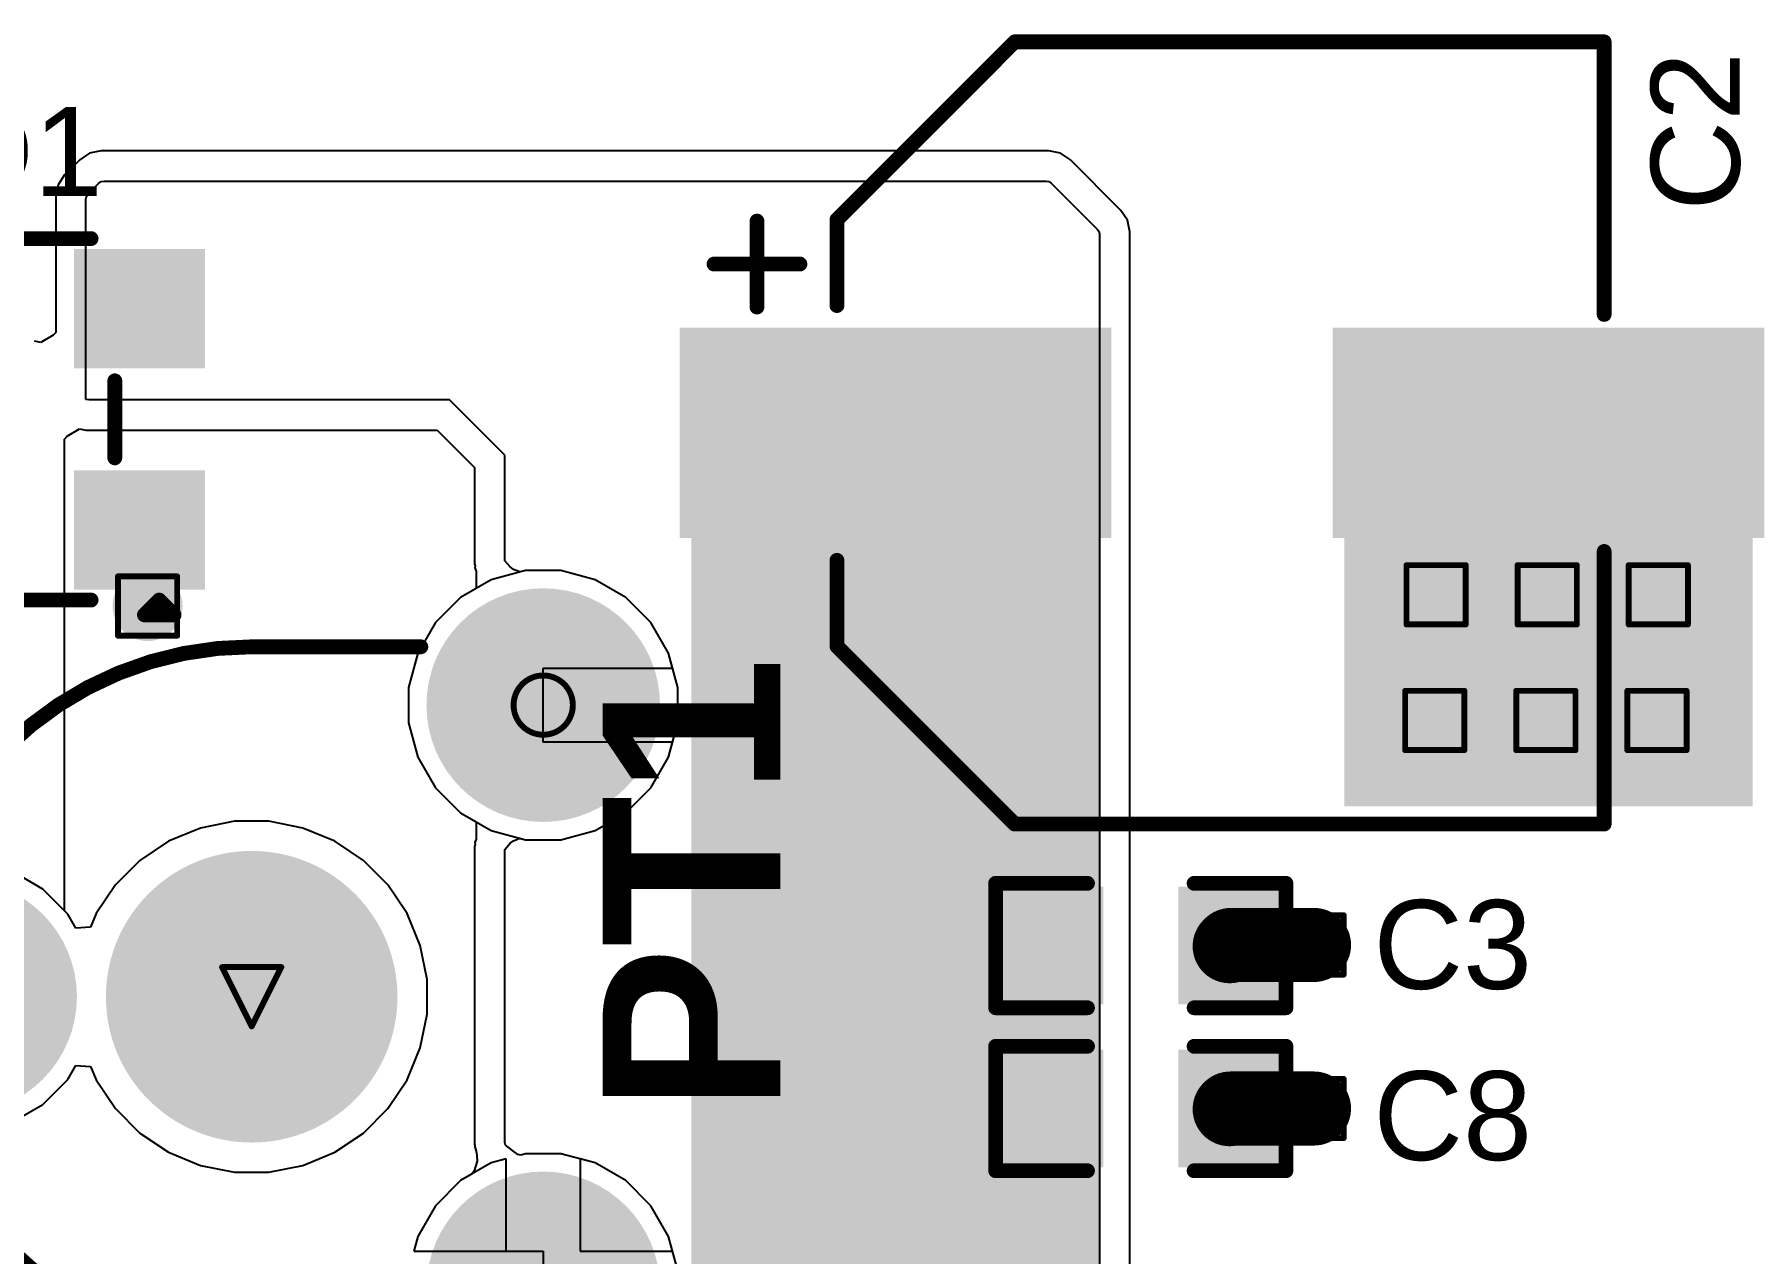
# Model space of a CAD drawing. Header units: inches. Extents: x -1 to 9.6, y 0 to 3.9.
# Drawn here: x 1.13 to 1.712, y 0.849 to 1.26 of the extents above; entities that cross this region are included whole.
import ezdxf

# ---------------------------------------------------------------- set-up
doc = ezdxf.new("R2010")
doc.units = ezdxf.units.IN
doc.header["$MEASUREMENT"] = 0
for name, color, linetype in [('Bottom Layer', 5, 'Continuous'), ('Bottom Solder', 6, 'Continuous'), ('Drill Drawing', 1, 'Continuous'), ('Multi-Layer', 9, 'Continuous'), ('Pad Holes', 156, 'Continuous'), ('Top Layer', 1, 'Continuous'), ('Top Overlay', 2, 'Continuous'), ('Top Paste', 8, 'Continuous'), ('Top Solder', 216, 'Continuous'), ('Via Holes', 16, 'Continuous')]:
    doc.layers.add(name, color=color, linetype=linetype)
doc.styles.add('Arial', font='', dxfattribs={"height": 0.2})
doc.styles.add('Arial_Bold', font='', dxfattribs={"height": 0.2})
doc.styles.get('Arial').set_extended_font_data('Arial')
doc.styles.get('Arial_Bold').set_extended_font_data('Arial', bold=True)

# ---------------------------------------------------------------- blocks, each defined once
blk = doc.blocks.new('SOT_23_2')
at = {"layer": 'Top Layer'}
for points in [[(-0.01614, 0.05748), (0.01614, 0.05748), (0.01614, 0.02126), (-0.01614, 0.02126)], [(-0.05354, -0.02126), (-0.02126, -0.02126), (-0.02126, -0.05748), (-0.05354, -0.05748)], [(0.02126, -0.02126), (0.05354, -0.02126), (0.05354, -0.05748), (0.02126, -0.05748)]]:
    blk.add_hatch(color=1, dxfattribs=at).paths.add_polyline_path(points)
at = {"layer": 'Top Paste'}
for points in [[(-0.01614, 0.05748), (0.01614, 0.05748), (0.01614, 0.02126), (-0.01614, 0.02126)], [(-0.05354, -0.02126), (-0.02126, -0.02126), (-0.02126, -0.05748), (-0.05354, -0.05748)], [(0.02126, -0.02126), (0.05354, -0.02126), (0.05354, -0.05748), (0.02126, -0.05748)]]:
    blk.add_hatch(color=8, dxfattribs=at).paths.add_polyline_path(points)
at = {"layer": 'Top Solder'}
for points in [[(-0.02014, 0.06148), (0.02014, 0.06148), (0.02014, 0.01726), (-0.02014, 0.01726)], [(-0.05754, -0.01726), (-0.01726, -0.01726), (-0.01726, -0.06148), (-0.05754, -0.06148)], [(0.01726, -0.01726), (0.05754, -0.01726), (0.05754, -0.06148), (0.01726, -0.06148)]]:
    blk.add_hatch(color=216, dxfattribs=at).paths.add_polyline_path(points)
at = {"layer": 'Top Overlay'}
for points in [[(-0.061, 0.032, 0.005, 0.005, 0), (-0.061, -0.023, 0.005, 0.005, 0)], [(-0.061, 0.032, 0.005, 0.005, 0), (-0.022, 0.032, 0.005, 0.005, 0)], [(0.022, 0.032, 0.005, 0.005, 0), (0.061, 0.032, 0.005, 0.005, 0)], [(0.061, 0.032, 0.005, 0.005, 0), (0.061, -0.023, 0.005, 0.005, 0)], [(-0.013, -0.031, 0.005, 0.005, 0), (0.013, -0.031, 0.005, 0.005, 0)], [(-0.066, -0.041, 0.005, 0.005, 0), (-0.061, -0.046, 0.005, 0.005, 0)], [(-0.066, -0.041, 0.005, 0.005, 0), (-0.066, -0.051, 0.005, 0.005, 0)], [(-0.061, -0.046, 0.005, 0.005, 0), (-0.066, -0.051, 0.005, 0.005, 0)]]:
    blk.add_lwpolyline(points, format="xyseb", dxfattribs=at)
for points in [[(-0.06225, 0.032, 0.0025, 0.0025, 1), (-0.05975, 0.032, 0.0025, 0.0025, 1)], [(-0.06225, 0.032, 0.0025, 0.0025, 1), (-0.05975, 0.032, 0.0025, 0.0025, 1)], [(-0.02325, 0.032, 0.0025, 0.0025, 1), (-0.02075, 0.032, 0.0025, 0.0025, 1)], [(0.02075, 0.032, 0.0025, 0.0025, 1), (0.02325, 0.032, 0.0025, 0.0025, 1)], [(0.05975, 0.032, 0.0025, 0.0025, 1), (0.06225, 0.032, 0.0025, 0.0025, 1)], [(0.05975, 0.032, 0.0025, 0.0025, 1), (0.06225, 0.032, 0.0025, 0.0025, 1)], [(-0.06225, -0.023, 0.0025, 0.0025, 1), (-0.05975, -0.023, 0.0025, 0.0025, 1)], [(0.05975, -0.023, 0.0025, 0.0025, 1), (0.06225, -0.023, 0.0025, 0.0025, 1)], [(-0.01425, -0.031, 0.0025, 0.0025, 1), (-0.01175, -0.031, 0.0025, 0.0025, 1)], [(0.01175, -0.031, 0.0025, 0.0025, 1), (0.01425, -0.031, 0.0025, 0.0025, 1)], [(-0.06725, -0.041, 0.0025, 0.0025, 1), (-0.06475, -0.041, 0.0025, 0.0025, 1)], [(-0.06725, -0.041, 0.0025, 0.0025, 1), (-0.06475, -0.041, 0.0025, 0.0025, 1)], [(-0.06225, -0.046, 0.0025, 0.0025, 1), (-0.05975, -0.046, 0.0025, 0.0025, 1)], [(-0.06225, -0.046, 0.0025, 0.0025, 1), (-0.05975, -0.046, 0.0025, 0.0025, 1)], [(-0.06725, -0.051, 0.0025, 0.0025, 1), (-0.06475, -0.051, 0.0025, 0.0025, 1)], [(-0.06725, -0.051, 0.0025, 0.0025, 1), (-0.06475, -0.051, 0.0025, 0.0025, 1)]]:
    blk.add_lwpolyline(points, format="xyseb", close=True, dxfattribs=at)
blk = doc.blocks.new('PT06_M_V_503_50K__37')
at = {"layer": 'Bottom Layer'}
h = blk.add_hatch(color=5, dxfattribs=at)
edge = h.paths.add_edge_path()
edge.add_arc((0, 0.09843), 0.03543, 0, 360)
h = blk.add_hatch(color=5, dxfattribs=at)
edge = h.paths.add_edge_path()
edge.add_arc((-0.09843, -0.09843), 0.03543, 0, 360)
h = blk.add_hatch(color=5, dxfattribs=at)
edge = h.paths.add_edge_path()
edge.add_arc((0.09843, -0.09843), 0.03543, 0, 360)
at = {"layer": 'Bottom Solder'}
h = blk.add_hatch(color=6, dxfattribs=at)
edge = h.paths.add_edge_path()
edge.add_arc((0, 0.09843), 0.03943, 0, 360)
h = blk.add_hatch(color=6, dxfattribs=at)
edge = h.paths.add_edge_path()
edge.add_arc((0, 0), 0.004, 0, 360)
h = blk.add_hatch(color=6, dxfattribs=at)
edge = h.paths.add_edge_path()
edge.add_arc((-0.09843, -0.09843), 0.03943, 0, 360)
h = blk.add_hatch(color=6, dxfattribs=at)
edge = h.paths.add_edge_path()
edge.add_arc((0.09843, -0.09843), 0.03943, 0, 360)
at = {"layer": 'Multi-Layer'}
h = blk.add_hatch(color=9, dxfattribs=at)
edge = h.paths.add_edge_path()
edge.add_arc((0, 0.09843), 0.03543, 0, 360)
h = blk.add_hatch(color=9, dxfattribs=at)
edge = h.paths.add_edge_path()
edge.add_arc((-0.09843, -0.09843), 0.03543, 0, 360)
h = blk.add_hatch(color=9, dxfattribs=at)
edge = h.paths.add_edge_path()
edge.add_arc((0.09843, -0.09843), 0.03543, 0, 360)
at = {"layer": 'Pad Holes'}
h = blk.add_hatch(color=7, dxfattribs=at)
edge = h.paths.add_edge_path()
edge.add_arc((0, 0.09843), 0.01969, 0, 360)
h = blk.add_hatch(color=7, dxfattribs=at)
edge = h.paths.add_edge_path()
edge.add_arc((0, 0), 0.04921, 0, 360)
h = blk.add_hatch(color=7, dxfattribs=at)
edge = h.paths.add_edge_path()
edge.add_arc((-0.09843, -0.09843), 0.01969, 0, 360)
h = blk.add_hatch(color=7, dxfattribs=at)
edge = h.paths.add_edge_path()
edge.add_arc((0.09843, -0.09843), 0.01969, 0, 360)
at = {"layer": 'Top Layer'}
h = blk.add_hatch(color=1, dxfattribs=at)
edge = h.paths.add_edge_path()
edge.add_arc((0, 0.09843), 0.03543, 0, 360)
h = blk.add_hatch(color=1, dxfattribs=at)
edge = h.paths.add_edge_path()
edge.add_arc((-0.09843, -0.09843), 0.03543, 0, 360)
h = blk.add_hatch(color=1, dxfattribs=at)
edge = h.paths.add_edge_path()
edge.add_arc((0.09843, -0.09843), 0.03543, 0, 360)
at = {"layer": 'Top Solder'}
h = blk.add_hatch(color=216, dxfattribs=at)
edge = h.paths.add_edge_path()
edge.add_arc((0, 0.09843), 0.03943, 0, 360)
h = blk.add_hatch(color=216, dxfattribs=at)
edge = h.paths.add_edge_path()
edge.add_arc((0, 0), 0.004, 0, 360)
h = blk.add_hatch(color=216, dxfattribs=at)
edge = h.paths.add_edge_path()
edge.add_arc((-0.09843, -0.09843), 0.03943, 0, 360)
h = blk.add_hatch(color=216, dxfattribs=at)
edge = h.paths.add_edge_path()
edge.add_arc((0.09843, -0.09843), 0.03943, 0, 360)
at = {"layer": 'Top Overlay'}
for points in [[(-0.11811, 0, 0.005, 0.005, -0.301076), (-0.04611, 0.10874, 0.005, 0.005, 0)], [(0.04611, 0.10874, 0.005, 0.005, -0.301076), (0.11811, 0, 0.005, 0.005, 0)], [(-0.11811, 0, 0.005, 0.005, 0), (-0.11811, -0.05711, 0.005, 0.005, 0)], [(0.11811, 0, 0.005, 0.005, 0), (0.11811, -0.05711, 0.005, 0.005, 0)]]:
    blk.add_lwpolyline(points, format="xyseb", dxfattribs=at)
for points in [[(-0.04736, 0.10874, 0.0025, 0.0025, 1), (-0.04486, 0.10874, 0.0025, 0.0025, 1)], [(0.04486, 0.10874, 0.0025, 0.0025, 1), (0.04736, 0.10874, 0.0025, 0.0025, 1)], [(-0.11936, 0, 0.0025, 0.0025, 1), (-0.11686, 0, 0.0025, 0.0025, 1)], [(-0.11936, 0, 0.0025, 0.0025, 1), (-0.11686, 0, 0.0025, 0.0025, 1)], [(0.11686, 0, 0.0025, 0.0025, 1), (0.11936, 0, 0.0025, 0.0025, 1)], [(0.11686, 0, 0.0025, 0.0025, 1), (0.11936, 0, 0.0025, 0.0025, 1)], [(-0.11936, -0.05711, 0.0025, 0.0025, 1), (-0.11686, -0.05711, 0.0025, 0.0025, 1)], [(0.11686, -0.05711, 0.0025, 0.0025, 1), (0.11936, -0.05711, 0.0025, 0.0025, 1)]]:
    blk.add_lwpolyline(points, format="xyseb", close=True, dxfattribs=at)
blk = doc.blocks.new('C___0603_44')
at = {"layer": 'Top Layer'}
for points in [[(-0.015, 0.0175), (-0.015, -0.0175), (-0.045, -0.0175), (-0.045, 0.0175)], [(0.045, 0.0175), (0.045, -0.0175), (0.015, -0.0175), (0.015, 0.0175)]]:
    blk.add_hatch(color=1, dxfattribs=at).paths.add_polyline_path(points)
at = {"layer": 'Top Paste'}
for points in [[(-0.015, 0.0175), (-0.015, -0.0175), (-0.045, -0.0175), (-0.045, 0.0175)], [(0.045, 0.0175), (0.045, -0.0175), (0.015, -0.0175), (0.015, 0.0175)]]:
    blk.add_hatch(color=8, dxfattribs=at).paths.add_polyline_path(points)
at = {"layer": 'Top Solder'}
for points in [[(-0.01264, 0.01986), (-0.01264, -0.01986), (-0.04736, -0.01986), (-0.04736, 0.01986)], [(0.04736, 0.01986), (0.04736, -0.01986), (0.01264, -0.01986), (0.01264, 0.01986)]]:
    blk.add_hatch(color=216, dxfattribs=at).paths.add_polyline_path(points)
at = {"layer": 'Top Overlay'}
for points in [[(-0.049, 0.021, 0.005, 0.005, 0), (-0.049, -0.021, 0.005, 0.005, 0)], [(-0.018, 0.021, 0.005, 0.005, 0), (-0.049, 0.021, 0.005, 0.005, 0)], [(0.049, 0.021, 0.005, 0.005, 0), (0.018, 0.021, 0.005, 0.005, 0)], [(0.049, 0.021, 0.005, 0.005, 0), (0.049, -0.021, 0.005, 0.005, 0)], [(-0.018, -0.021, 0.005, 0.005, 0), (-0.049, -0.021, 0.005, 0.005, 0)], [(0.049, -0.021, 0.005, 0.005, 0), (0.018, -0.021, 0.005, 0.005, 0)]]:
    blk.add_lwpolyline(points, format="xyseb", dxfattribs=at)
for points in [[(-0.05025, 0.021, 0.0025, 0.0025, 1), (-0.04775, 0.021, 0.0025, 0.0025, 1)], [(-0.05025, 0.021, 0.0025, 0.0025, 1), (-0.04775, 0.021, 0.0025, 0.0025, 1)], [(-0.01925, 0.021, 0.0025, 0.0025, 1), (-0.01675, 0.021, 0.0025, 0.0025, 1)], [(0.01675, 0.021, 0.0025, 0.0025, 1), (0.01925, 0.021, 0.0025, 0.0025, 1)], [(0.04775, 0.021, 0.0025, 0.0025, 1), (0.05025, 0.021, 0.0025, 0.0025, 1)], [(0.04775, 0.021, 0.0025, 0.0025, 1), (0.05025, 0.021, 0.0025, 0.0025, 1)], [(-0.05025, -0.021, 0.0025, 0.0025, 1), (-0.04775, -0.021, 0.0025, 0.0025, 1)], [(-0.05025, -0.021, 0.0025, 0.0025, 1), (-0.04775, -0.021, 0.0025, 0.0025, 1)], [(-0.01925, -0.021, 0.0025, 0.0025, 1), (-0.01675, -0.021, 0.0025, 0.0025, 1)], [(0.01675, -0.021, 0.0025, 0.0025, 1), (0.01925, -0.021, 0.0025, 0.0025, 1)], [(0.04775, -0.021, 0.0025, 0.0025, 1), (0.05025, -0.021, 0.0025, 0.0025, 1)], [(0.04775, -0.021, 0.0025, 0.0025, 1), (0.05025, -0.021, 0.0025, 0.0025, 1)]]:
    blk.add_lwpolyline(points, format="xyseb", close=True, dxfattribs=at)
blk = doc.blocks.new('C___0603_47')
at = {"layer": 'Top Layer'}
for points in [[(-0.015, 0.0175), (-0.015, -0.0175), (-0.045, -0.0175), (-0.045, 0.0175)], [(0.045, 0.0175), (0.045, -0.0175), (0.015, -0.0175), (0.015, 0.0175)]]:
    blk.add_hatch(color=1, dxfattribs=at).paths.add_polyline_path(points)
at = {"layer": 'Top Paste'}
for points in [[(-0.015, 0.0175), (-0.015, -0.0175), (-0.045, -0.0175), (-0.045, 0.0175)], [(0.045, 0.0175), (0.045, -0.0175), (0.015, -0.0175), (0.015, 0.0175)]]:
    blk.add_hatch(color=8, dxfattribs=at).paths.add_polyline_path(points)
at = {"layer": 'Top Solder'}
for points in [[(-0.01264, 0.01986), (-0.01264, -0.01986), (-0.04736, -0.01986), (-0.04736, 0.01986)], [(0.04736, 0.01986), (0.04736, -0.01986), (0.01264, -0.01986), (0.01264, 0.01986)]]:
    blk.add_hatch(color=216, dxfattribs=at).paths.add_polyline_path(points)
at = {"layer": 'Top Overlay'}
for points in [[(-0.049, 0.021, 0.005, 0.005, 0), (-0.049, -0.021, 0.005, 0.005, 0)], [(-0.018, 0.021, 0.005, 0.005, 0), (-0.049, 0.021, 0.005, 0.005, 0)], [(0.049, 0.021, 0.005, 0.005, 0), (0.018, 0.021, 0.005, 0.005, 0)], [(0.049, 0.021, 0.005, 0.005, 0), (0.049, -0.021, 0.005, 0.005, 0)], [(-0.018, -0.021, 0.005, 0.005, 0), (-0.049, -0.021, 0.005, 0.005, 0)], [(0.049, -0.021, 0.005, 0.005, 0), (0.018, -0.021, 0.005, 0.005, 0)]]:
    blk.add_lwpolyline(points, format="xyseb", dxfattribs=at)
for points in [[(-0.05025, 0.021, 0.0025, 0.0025, 1), (-0.04775, 0.021, 0.0025, 0.0025, 1)], [(-0.05025, 0.021, 0.0025, 0.0025, 1), (-0.04775, 0.021, 0.0025, 0.0025, 1)], [(-0.01925, 0.021, 0.0025, 0.0025, 1), (-0.01675, 0.021, 0.0025, 0.0025, 1)], [(0.01675, 0.021, 0.0025, 0.0025, 1), (0.01925, 0.021, 0.0025, 0.0025, 1)], [(0.04775, 0.021, 0.0025, 0.0025, 1), (0.05025, 0.021, 0.0025, 0.0025, 1)], [(0.04775, 0.021, 0.0025, 0.0025, 1), (0.05025, 0.021, 0.0025, 0.0025, 1)], [(-0.05025, -0.021, 0.0025, 0.0025, 1), (-0.04775, -0.021, 0.0025, 0.0025, 1)], [(-0.05025, -0.021, 0.0025, 0.0025, 1), (-0.04775, -0.021, 0.0025, 0.0025, 1)], [(-0.01925, -0.021, 0.0025, 0.0025, 1), (-0.01675, -0.021, 0.0025, 0.0025, 1)], [(0.01675, -0.021, 0.0025, 0.0025, 1), (0.01925, -0.021, 0.0025, 0.0025, 1)], [(0.04775, -0.021, 0.0025, 0.0025, 1), (0.05025, -0.021, 0.0025, 0.0025, 1)], [(0.04775, -0.021, 0.0025, 0.0025, 1), (0.05025, -0.021, 0.0025, 0.0025, 1)]]:
    blk.add_lwpolyline(points, format="xyseb", close=True, dxfattribs=at)
blk = doc.blocks.new('RVT1A101M0605_48')
at = {"layer": 'Top Layer'}
for points in [[(-0.17913, 0.0315), (-0.04134, 0.0315), (-0.04134, -0.0315), (-0.17913, -0.0315)], [(0.04134, 0.0315), (0.17913, 0.0315), (0.17913, -0.0315), (0.04134, -0.0315)]]:
    blk.add_hatch(color=1, dxfattribs=at).paths.add_polyline_path(points)
at = {"layer": 'Top Paste'}
for points in [[(-0.17913, 0.0315), (-0.04134, 0.0315), (-0.04134, -0.0315), (-0.17913, -0.0315)], [(0.04134, 0.0315), (0.17913, 0.0315), (0.17913, -0.0315), (0.04134, -0.0315)]]:
    blk.add_hatch(color=8, dxfattribs=at).paths.add_polyline_path(points)
at = {"layer": 'Top Solder'}
for points in [[(-0.18313, 0.0355), (-0.03734, 0.0355), (-0.03734, -0.0355), (-0.18313, -0.0355)], [(0.03734, 0.0355), (0.18313, 0.0355), (0.18313, -0.0355), (0.03734, -0.0355)]]:
    blk.add_hatch(color=216, dxfattribs=at).paths.add_polyline_path(points)
at = {"layer": 'Top Overlay'}
for points in [[(-0.13, 0.072, 0.005, 0.005, 0), (-0.07, 0.132, 0.005, 0.005, 0)], [(-0.07, 0.132, 0.005, 0.005, 0), (0.129, 0.132, 0.005, 0.005, 0)], [(0.129, 0.04, 0.005, 0.005, 0), (0.129, 0.132, 0.005, 0.005, 0)], [(-0.157, 0.0425, 0.005, 0.005, 0), (-0.157, 0.0715, 0.005, 0.005, 0)], [(-0.13, 0.043, 0.005, 0.005, 0), (-0.13, 0.072, 0.005, 0.005, 0)], [(-0.1715, 0.057, 0.005, 0.005, 0), (-0.1425, 0.057, 0.005, 0.005, 0)], [(-0.13, -0.072, 0.005, 0.005, 0), (-0.13, -0.043, 0.005, 0.005, 0)], [(0.129, -0.132, 0.005, 0.005, 0), (0.129, -0.04, 0.005, 0.005, 0)], [(-0.13, -0.072, 0.005, 0.005, 0), (-0.07, -0.132, 0.005, 0.005, 0)], [(-0.07, -0.132, 0.005, 0.005, 0), (0.129, -0.132, 0.005, 0.005, 0)]]:
    blk.add_lwpolyline(points, format="xyseb", dxfattribs=at)
for points in [[(-0.07125, 0.132, 0.0025, 0.0025, 1), (-0.06875, 0.132, 0.0025, 0.0025, 1)], [(-0.07125, 0.132, 0.0025, 0.0025, 1), (-0.06875, 0.132, 0.0025, 0.0025, 1)], [(0.12775, 0.132, 0.0025, 0.0025, 1), (0.13025, 0.132, 0.0025, 0.0025, 1)], [(0.12775, 0.132, 0.0025, 0.0025, 1), (0.13025, 0.132, 0.0025, 0.0025, 1)], [(-0.15825, 0.0715, 0.0025, 0.0025, 1), (-0.15575, 0.0715, 0.0025, 0.0025, 1)], [(-0.13125, 0.072, 0.0025, 0.0025, 1), (-0.12875, 0.072, 0.0025, 0.0025, 1)], [(-0.13125, 0.072, 0.0025, 0.0025, 1), (-0.12875, 0.072, 0.0025, 0.0025, 1)], [(-0.17275, 0.057, 0.0025, 0.0025, 1), (-0.17025, 0.057, 0.0025, 0.0025, 1)], [(-0.14375, 0.057, 0.0025, 0.0025, 1), (-0.14125, 0.057, 0.0025, 0.0025, 1)], [(-0.15825, 0.0425, 0.0025, 0.0025, 1), (-0.15575, 0.0425, 0.0025, 0.0025, 1)], [(-0.13125, 0.043, 0.0025, 0.0025, 1), (-0.12875, 0.043, 0.0025, 0.0025, 1)], [(0.12775, 0.04, 0.0025, 0.0025, 1), (0.13025, 0.04, 0.0025, 0.0025, 1)], [(-0.13125, -0.043, 0.0025, 0.0025, 1), (-0.12875, -0.043, 0.0025, 0.0025, 1)], [(0.12775, -0.04, 0.0025, 0.0025, 1), (0.13025, -0.04, 0.0025, 0.0025, 1)], [(-0.13125, -0.072, 0.0025, 0.0025, 1), (-0.12875, -0.072, 0.0025, 0.0025, 1)], [(-0.13125, -0.072, 0.0025, 0.0025, 1), (-0.12875, -0.072, 0.0025, 0.0025, 1)], [(-0.07125, -0.132, 0.0025, 0.0025, 1), (-0.06875, -0.132, 0.0025, 0.0025, 1)], [(-0.07125, -0.132, 0.0025, 0.0025, 1), (-0.06875, -0.132, 0.0025, 0.0025, 1)], [(0.12775, -0.132, 0.0025, 0.0025, 1), (0.13025, -0.132, 0.0025, 0.0025, 1)], [(0.12775, -0.132, 0.0025, 0.0025, 1), (0.13025, -0.132, 0.0025, 0.0025, 1)]]:
    blk.add_lwpolyline(points, format="xyseb", close=True, dxfattribs=at)

msp = doc.modelspace()

# ---------------------------------------------------------------- hatches: boundary and pattern name
at = {"layer": 'Bottom Layer'}
h = msp.add_hatch(color=5, dxfattribs=at)
edge = h.paths.add_edge_path()
edge.add_arc((1.60369, 1.07137), 0.01181, 0, 360)
h = msp.add_hatch(color=5, dxfattribs=at)
edge = h.paths.add_edge_path()
edge.add_arc((1.64119, 1.07137), 0.01181, 0, 360)
h = msp.add_hatch(color=5, dxfattribs=at)
edge = h.paths.add_edge_path()
edge.add_arc((1.67869, 1.07137), 0.01181, 0, 360)
h = msp.add_hatch(color=5, dxfattribs=at)
edge = h.paths.add_edge_path()
edge.add_arc((1.16869, 1.06758), 0.01181, 0, 360)
h = msp.add_hatch(color=5, dxfattribs=at)
edge = h.paths.add_edge_path()
edge.add_arc((1.60324, 1.02896), 0.01181, 0, 360)
h = msp.add_hatch(color=5, dxfattribs=at)
edge = h.paths.add_edge_path()
edge.add_arc((1.64074, 1.02896), 0.01181, 0, 360)
h = msp.add_hatch(color=5, dxfattribs=at)
edge = h.paths.add_edge_path()
edge.add_arc((1.67824, 1.02896), 0.01181, 0, 360)
h = msp.add_hatch(color=5, dxfattribs=at)
edge = h.paths.add_edge_path()
edge.add_arc((1.56248, 0.9532), 0.01181, 0, 360)
h = msp.add_hatch(color=5, dxfattribs=at)
edge = h.paths.add_edge_path()
edge.add_arc((1.56248, 0.898), 0.01181, 0, 360)
at = {"layer": 'Top Layer'}
for points in [[(1.35229, 0.754), (1.49008, 0.754), (1.49008, 1.1575), (1.35229, 1.1575)], [(1.57276, 1), (1.71055, 1), (1.71055, 1.1575), (1.57276, 1.1575)], [(1.17878, 1.08643), (1.15884, 1.08643), (1.15884, 1.06758), (1.17878, 1.06758)]]:
    msp.add_hatch(color=1, dxfattribs=at).paths.add_polyline_path(points)
h = msp.add_hatch(color=1, dxfattribs=at)
edge = h.paths.add_edge_path()
edge.add_arc((1.60369, 1.07137), 0.01181, 0, 360)
h = msp.add_hatch(color=1, dxfattribs=at)
edge = h.paths.add_edge_path()
edge.add_arc((1.64119, 1.07137), 0.01181, 0, 360)
h = msp.add_hatch(color=1, dxfattribs=at)
edge = h.paths.add_edge_path()
edge.add_arc((1.67869, 1.07137), 0.01181, 0, 360)
h = msp.add_hatch(color=1, dxfattribs=at)
edge = h.paths.add_edge_path()
edge.add_arc((1.16869, 1.06758), 0.01181, 0, 360)
h = msp.add_hatch(color=1, dxfattribs=at)
edge = h.paths.add_edge_path()
edge.add_arc((1.60324, 1.02896), 0.01181, 0, 360)
h = msp.add_hatch(color=1, dxfattribs=at)
edge = h.paths.add_edge_path()
edge.add_arc((1.64074, 1.02896), 0.01181, 0, 360)
h = msp.add_hatch(color=1, dxfattribs=at)
edge = h.paths.add_edge_path()
edge.add_arc((1.67824, 1.02896), 0.01181, 0, 360)
h = msp.add_hatch(color=1, dxfattribs=at)
edge = h.paths.add_edge_path()
edge.add_arc((1.56248, 0.9532), 0.01181, 0, 360)
h = msp.add_hatch(color=1, dxfattribs=at)
edge = h.paths.add_edge_path()
edge.add_arc((1.56248, 0.898), 0.01181, 0, 360)
at = {"layer": 'Via Holes'}
h = msp.add_hatch(color=7, dxfattribs=at)
edge = h.paths.add_edge_path()
edge.add_arc((1.60369, 1.07137), 0.00591, 0, 360)
h = msp.add_hatch(color=7, dxfattribs=at)
edge = h.paths.add_edge_path()
edge.add_arc((1.64119, 1.07137), 0.00591, 0, 360)
h = msp.add_hatch(color=7, dxfattribs=at)
edge = h.paths.add_edge_path()
edge.add_arc((1.67869, 1.07137), 0.00591, 0, 360)
h = msp.add_hatch(color=7, dxfattribs=at)
edge = h.paths.add_edge_path()
edge.add_arc((1.16869, 1.06758), 0.00591, 0, 360)
h = msp.add_hatch(color=7, dxfattribs=at)
edge = h.paths.add_edge_path()
edge.add_arc((1.60324, 1.02896), 0.00591, 0, 360)
h = msp.add_hatch(color=7, dxfattribs=at)
edge = h.paths.add_edge_path()
edge.add_arc((1.64074, 1.02896), 0.00591, 0, 360)
h = msp.add_hatch(color=7, dxfattribs=at)
edge = h.paths.add_edge_path()
edge.add_arc((1.67824, 1.02896), 0.00591, 0, 360)
h = msp.add_hatch(color=7, dxfattribs=at)
edge = h.paths.add_edge_path()
edge.add_arc((1.56248, 0.9532), 0.00591, 0, 360)
h = msp.add_hatch(color=7, dxfattribs=at)
edge = h.paths.add_edge_path()
edge.add_arc((1.56248, 0.898), 0.00591, 0, 360)

# ---------------------------------------------------------------- linework, layer by layer
at = {"layer": 'Bottom Layer'}
for p, q in [((1.28473, 1.07648), (1.27437, 1.0705)), ((1.29628, 1.07958), (1.28473, 1.07648)), ((1.30824, 1.07958), (1.29628, 1.07958)), ((1.3198, 1.07648), (1.30824, 1.07958)), ((1.33016, 1.0705), (1.3198, 1.07648)), ((1.27437, 1.0705), (1.26591, 1.06204)), ((1.33862, 1.06204), (1.33016, 1.0705)), ((1.26591, 1.06204), (1.25993, 1.05168)), ((1.3446, 1.05168), (1.33862, 1.06204)), ((1.25993, 1.05168), (1.25683, 1.04013)), ((1.3477, 1.04013), (1.3446, 1.05168)), ((1.25683, 1.04013), (1.25683, 1.02816)), ((1.3477, 1.02816), (1.3477, 1.04013)), ((1.25683, 1.02816), (1.25993, 1.01661)), ((1.3446, 1.01661), (1.3477, 1.02816)), ((1.25993, 1.01661), (1.26591, 1.00625)), ((1.33862, 1.00625), (1.3446, 1.01661)), ((1.26591, 1.00625), (1.27437, 0.99779)), ((1.33016, 0.99779), (1.33862, 1.00625)), ((1.198, 0.99493), (1.18657, 0.99266)), ((1.20967, 0.99493), (1.198, 0.99493)), ((1.22111, 0.99266), (1.20967, 0.99493)), ((1.27437, 0.99779), (1.28473, 0.99181)), ((1.3198, 0.99181), (1.33016, 0.99779)), ((1.17579, 0.98819), (1.16609, 0.98171)), ((1.18657, 0.99266), (1.17579, 0.98819)), ((1.23188, 0.98819), (1.22111, 0.99266)), ((1.24158, 0.98171), (1.23188, 0.98819)), ((1.28473, 0.99181), (1.29628, 0.98871)), ((1.29628, 0.98871), (1.30824, 0.98871)), ((1.30824, 0.98871), (1.3198, 0.99181)), ((1.13331, 0.97208), (1.12295, 0.97806)), ((1.16609, 0.98171), (1.15784, 0.97347)), ((1.24983, 0.97347), (1.24158, 0.98171)), ((1.14177, 0.96362), (1.13331, 0.97208)), ((1.15784, 0.97347), (1.15136, 0.96377)), ((1.25631, 0.96377), (1.24983, 0.97347)), ((1.14449, 0.9589), (1.14177, 0.96362)), ((1.14948, 0.95922), (1.14449, 0.9589)), ((1.15136, 0.96377), (1.14948, 0.95922)), ((1.26077, 0.95299), (1.25631, 0.96377)), ((1.26305, 0.94155), (1.26077, 0.95299)), ((1.26305, 0.92989), (1.26305, 0.94155)), ((1.26077, 0.91845), (1.26305, 0.92989)), ((1.25631, 0.90767), (1.26077, 0.91845)), ((1.14177, 0.90782), (1.14449, 0.91254)), ((1.14449, 0.91254), (1.14948, 0.91222)), ((1.13331, 0.89937), (1.14177, 0.90782)), ((1.14948, 0.91222), (1.15136, 0.90767)), ((1.15136, 0.90767), (1.15784, 0.89797)), ((1.24983, 0.89797), (1.25631, 0.90767)), ((1.12295, 0.89338), (1.13331, 0.89937)), ((1.15784, 0.89797), (1.16609, 0.88973)), ((1.24158, 0.88973), (1.24983, 0.89797)), ((1.16609, 0.88973), (1.17579, 0.88325)), ((1.23188, 0.88325), (1.24158, 0.88973)), ((1.17579, 0.88325), (1.18657, 0.87878)), ((1.22111, 0.87878), (1.23188, 0.88325)), ((1.18657, 0.87878), (1.198, 0.87651)), ((1.20967, 0.87651), (1.22111, 0.87878)), ((1.28473, 0.87963), (1.27437, 0.87365)), ((1.28976, 0.88098), (1.28473, 0.87963)), ((1.28976, 0.8498), (1.28976, 0.88098)), ((1.3198, 0.87963), (1.31476, 0.88098)), ((1.31476, 0.88098), (1.31476, 0.8498)), ((1.33016, 0.87365), (1.3198, 0.87963)), ((1.198, 0.87651), (1.20967, 0.87651)), ((1.27437, 0.87365), (1.26591, 0.86519)), ((1.33862, 0.86519), (1.33016, 0.87365)), ((1.26591, 0.86519), (1.25993, 0.85483)), ((1.3446, 0.85483), (1.33862, 0.86519)), ((1.25993, 0.85483), (1.25858, 0.8498)), ((1.34595, 0.8498), (1.3446, 0.85483)), ((1.25858, 0.8498), (1.28976, 0.8498)), ((1.31476, 0.8498), (1.34595, 0.8498))]:
    msp.add_line(p, q, dxfattribs=at)
at = {"layer": 'Drill Drawing'}
for points in [[(1.59369, 1.08137, 0.002, 0.002, 0), (1.61369, 1.08137, 0.002, 0.002, 0)], [(1.59369, 1.06137, 0.002, 0.002, 0), (1.59369, 1.08137, 0.002, 0.002, 0)], [(1.61369, 1.06137, 0.002, 0.002, 0), (1.61369, 1.08137, 0.002, 0.002, 0)], [(1.63119, 1.08137, 0.002, 0.002, 0), (1.65119, 1.08137, 0.002, 0.002, 0)], [(1.63119, 1.06137, 0.002, 0.002, 0), (1.63119, 1.08137, 0.002, 0.002, 0)], [(1.65119, 1.06137, 0.002, 0.002, 0), (1.65119, 1.08137, 0.002, 0.002, 0)], [(1.66869, 1.08137, 0.002, 0.002, 0), (1.68869, 1.08137, 0.002, 0.002, 0)], [(1.66869, 1.06137, 0.002, 0.002, 0), (1.66869, 1.08137, 0.002, 0.002, 0)], [(1.68869, 1.06137, 0.002, 0.002, 0), (1.68869, 1.08137, 0.002, 0.002, 0)], [(1.15869, 1.07758, 0.002, 0.002, 0), (1.17869, 1.07758, 0.002, 0.002, 0)], [(1.15869, 1.05758, 0.002, 0.002, 0), (1.15869, 1.07758, 0.002, 0.002, 0)], [(1.17869, 1.05758, 0.002, 0.002, 0), (1.17869, 1.07758, 0.002, 0.002, 0)], [(1.15869, 1.05758, 0.002, 0.002, 0), (1.17869, 1.05758, 0.002, 0.002, 0)], [(1.59369, 1.06137, 0.002, 0.002, 0), (1.61369, 1.06137, 0.002, 0.002, 0)], [(1.63119, 1.06137, 0.002, 0.002, 0), (1.65119, 1.06137, 0.002, 0.002, 0)], [(1.66869, 1.06137, 0.002, 0.002, 0), (1.68869, 1.06137, 0.002, 0.002, 0)], [(1.59324, 1.03896, 0.002, 0.002, 0), (1.61324, 1.03896, 0.002, 0.002, 0)], [(1.59324, 1.01896, 0.002, 0.002, 0), (1.59324, 1.03896, 0.002, 0.002, 0)], [(1.61324, 1.01896, 0.002, 0.002, 0), (1.61324, 1.03896, 0.002, 0.002, 0)], [(1.63074, 1.03896, 0.002, 0.002, 0), (1.65074, 1.03896, 0.002, 0.002, 0)], [(1.63074, 1.01896, 0.002, 0.002, 0), (1.63074, 1.03896, 0.002, 0.002, 0)], [(1.65074, 1.01896, 0.002, 0.002, 0), (1.65074, 1.03896, 0.002, 0.002, 0)], [(1.66824, 1.03896, 0.002, 0.002, 0), (1.68824, 1.03896, 0.002, 0.002, 0)], [(1.66824, 1.01896, 0.002, 0.002, 0), (1.66824, 1.03896, 0.002, 0.002, 0)], [(1.68824, 1.01896, 0.002, 0.002, 0), (1.68824, 1.03896, 0.002, 0.002, 0)], [(1.59324, 1.01896, 0.002, 0.002, 0), (1.61324, 1.01896, 0.002, 0.002, 0)], [(1.63074, 1.01896, 0.002, 0.002, 0), (1.65074, 1.01896, 0.002, 0.002, 0)], [(1.66824, 1.01896, 0.002, 0.002, 0), (1.68824, 1.01896, 0.002, 0.002, 0)], [(1.55248, 0.9632, 0.002, 0.002, 0), (1.57248, 0.9632, 0.002, 0.002, 0)], [(1.55248, 0.9432, 0.002, 0.002, 0), (1.55248, 0.9632, 0.002, 0.002, 0)], [(1.57248, 0.9432, 0.002, 0.002, 0), (1.57248, 0.9632, 0.002, 0.002, 0)], [(1.19384, 0.94572, 0.002, 0.002, 0), (1.21384, 0.94572, 0.002, 0.002, 0)], [(1.19384, 0.94572, 0.002, 0.002, 0), (1.20384, 0.92572, 0.002, 0.002, 0)], [(1.20384, 0.92572, 0.002, 0.002, 0), (1.21384, 0.94572, 0.002, 0.002, 0)], [(1.55248, 0.9432, 0.002, 0.002, 0), (1.57248, 0.9432, 0.002, 0.002, 0)], [(1.55248, 0.908, 0.002, 0.002, 0), (1.57248, 0.908, 0.002, 0.002, 0)], [(1.55248, 0.888, 0.002, 0.002, 0), (1.55248, 0.908, 0.002, 0.002, 0)], [(1.57248, 0.888, 0.002, 0.002, 0), (1.57248, 0.908, 0.002, 0.002, 0)], [(1.55248, 0.888, 0.002, 0.002, 0), (1.57248, 0.888, 0.002, 0.002, 0)]]:
    msp.add_lwpolyline(points, format="xyseb", dxfattribs=at)
for points in [[(1.59319, 1.08137, 0.001, 0.001, 1), (1.59419, 1.08137, 0.001, 0.001, 1)], [(1.59319, 1.08137, 0.001, 0.001, 1), (1.59419, 1.08137, 0.001, 0.001, 1)], [(1.61319, 1.08137, 0.001, 0.001, 1), (1.61419, 1.08137, 0.001, 0.001, 1)], [(1.61319, 1.08137, 0.001, 0.001, 1), (1.61419, 1.08137, 0.001, 0.001, 1)], [(1.63069, 1.08137, 0.001, 0.001, 1), (1.63169, 1.08137, 0.001, 0.001, 1)], [(1.63069, 1.08137, 0.001, 0.001, 1), (1.63169, 1.08137, 0.001, 0.001, 1)], [(1.65069, 1.08137, 0.001, 0.001, 1), (1.65169, 1.08137, 0.001, 0.001, 1)], [(1.65069, 1.08137, 0.001, 0.001, 1), (1.65169, 1.08137, 0.001, 0.001, 1)], [(1.66819, 1.08137, 0.001, 0.001, 1), (1.66919, 1.08137, 0.001, 0.001, 1)], [(1.66819, 1.08137, 0.001, 0.001, 1), (1.66919, 1.08137, 0.001, 0.001, 1)], [(1.68819, 1.08137, 0.001, 0.001, 1), (1.68919, 1.08137, 0.001, 0.001, 1)], [(1.68819, 1.08137, 0.001, 0.001, 1), (1.68919, 1.08137, 0.001, 0.001, 1)], [(1.15819, 1.07758, 0.001, 0.001, 1), (1.15919, 1.07758, 0.001, 0.001, 1)], [(1.15819, 1.07758, 0.001, 0.001, 1), (1.15919, 1.07758, 0.001, 0.001, 1)], [(1.17819, 1.07758, 0.001, 0.001, 1), (1.17919, 1.07758, 0.001, 0.001, 1)], [(1.17819, 1.07758, 0.001, 0.001, 1), (1.17919, 1.07758, 0.001, 0.001, 1)], [(1.15819, 1.05758, 0.001, 0.001, 1), (1.15919, 1.05758, 0.001, 0.001, 1)], [(1.15819, 1.05758, 0.001, 0.001, 1), (1.15919, 1.05758, 0.001, 0.001, 1)], [(1.17819, 1.05758, 0.001, 0.001, 1), (1.17919, 1.05758, 0.001, 0.001, 1)], [(1.17819, 1.05758, 0.001, 0.001, 1), (1.17919, 1.05758, 0.001, 0.001, 1)], [(1.59319, 1.06137, 0.001, 0.001, 1), (1.59419, 1.06137, 0.001, 0.001, 1)], [(1.59319, 1.06137, 0.001, 0.001, 1), (1.59419, 1.06137, 0.001, 0.001, 1)], [(1.61319, 1.06137, 0.001, 0.001, 1), (1.61419, 1.06137, 0.001, 0.001, 1)], [(1.61319, 1.06137, 0.001, 0.001, 1), (1.61419, 1.06137, 0.001, 0.001, 1)], [(1.63069, 1.06137, 0.001, 0.001, 1), (1.63169, 1.06137, 0.001, 0.001, 1)], [(1.63069, 1.06137, 0.001, 0.001, 1), (1.63169, 1.06137, 0.001, 0.001, 1)], [(1.65069, 1.06137, 0.001, 0.001, 1), (1.65169, 1.06137, 0.001, 0.001, 1)], [(1.65069, 1.06137, 0.001, 0.001, 1), (1.65169, 1.06137, 0.001, 0.001, 1)], [(1.66819, 1.06137, 0.001, 0.001, 1), (1.66919, 1.06137, 0.001, 0.001, 1)], [(1.66819, 1.06137, 0.001, 0.001, 1), (1.66919, 1.06137, 0.001, 0.001, 1)], [(1.68819, 1.06137, 0.001, 0.001, 1), (1.68919, 1.06137, 0.001, 0.001, 1)], [(1.68819, 1.06137, 0.001, 0.001, 1), (1.68919, 1.06137, 0.001, 0.001, 1)], [(1.31226, 1.03415, 0.002, 0.002, 1), (1.29226, 1.03415, 0.002, 0.002, 1)], [(1.29176, 1.03415, 0.001, 0.001, 1), (1.29276, 1.03415, 0.001, 0.001, 1)], [(1.31176, 1.03415, 0.001, 0.001, 1), (1.31276, 1.03415, 0.001, 0.001, 1)], [(1.59274, 1.03896, 0.001, 0.001, 1), (1.59374, 1.03896, 0.001, 0.001, 1)], [(1.59274, 1.03896, 0.001, 0.001, 1), (1.59374, 1.03896, 0.001, 0.001, 1)], [(1.61274, 1.03896, 0.001, 0.001, 1), (1.61374, 1.03896, 0.001, 0.001, 1)], [(1.61274, 1.03896, 0.001, 0.001, 1), (1.61374, 1.03896, 0.001, 0.001, 1)], [(1.63024, 1.03896, 0.001, 0.001, 1), (1.63124, 1.03896, 0.001, 0.001, 1)], [(1.63024, 1.03896, 0.001, 0.001, 1), (1.63124, 1.03896, 0.001, 0.001, 1)], [(1.65024, 1.03896, 0.001, 0.001, 1), (1.65124, 1.03896, 0.001, 0.001, 1)], [(1.65024, 1.03896, 0.001, 0.001, 1), (1.65124, 1.03896, 0.001, 0.001, 1)], [(1.66774, 1.03896, 0.001, 0.001, 1), (1.66874, 1.03896, 0.001, 0.001, 1)], [(1.66774, 1.03896, 0.001, 0.001, 1), (1.66874, 1.03896, 0.001, 0.001, 1)], [(1.68774, 1.03896, 0.001, 0.001, 1), (1.68874, 1.03896, 0.001, 0.001, 1)], [(1.68774, 1.03896, 0.001, 0.001, 1), (1.68874, 1.03896, 0.001, 0.001, 1)], [(1.59274, 1.01896, 0.001, 0.001, 1), (1.59374, 1.01896, 0.001, 0.001, 1)], [(1.59274, 1.01896, 0.001, 0.001, 1), (1.59374, 1.01896, 0.001, 0.001, 1)], [(1.61274, 1.01896, 0.001, 0.001, 1), (1.61374, 1.01896, 0.001, 0.001, 1)], [(1.61274, 1.01896, 0.001, 0.001, 1), (1.61374, 1.01896, 0.001, 0.001, 1)], [(1.63024, 1.01896, 0.001, 0.001, 1), (1.63124, 1.01896, 0.001, 0.001, 1)], [(1.63024, 1.01896, 0.001, 0.001, 1), (1.63124, 1.01896, 0.001, 0.001, 1)], [(1.65024, 1.01896, 0.001, 0.001, 1), (1.65124, 1.01896, 0.001, 0.001, 1)], [(1.65024, 1.01896, 0.001, 0.001, 1), (1.65124, 1.01896, 0.001, 0.001, 1)], [(1.66774, 1.01896, 0.001, 0.001, 1), (1.66874, 1.01896, 0.001, 0.001, 1)], [(1.66774, 1.01896, 0.001, 0.001, 1), (1.66874, 1.01896, 0.001, 0.001, 1)], [(1.68774, 1.01896, 0.001, 0.001, 1), (1.68874, 1.01896, 0.001, 0.001, 1)], [(1.68774, 1.01896, 0.001, 0.001, 1), (1.68874, 1.01896, 0.001, 0.001, 1)], [(1.55198, 0.9632, 0.001, 0.001, 1), (1.55298, 0.9632, 0.001, 0.001, 1)], [(1.55198, 0.9632, 0.001, 0.001, 1), (1.55298, 0.9632, 0.001, 0.001, 1)], [(1.57198, 0.9632, 0.001, 0.001, 1), (1.57298, 0.9632, 0.001, 0.001, 1)], [(1.57198, 0.9632, 0.001, 0.001, 1), (1.57298, 0.9632, 0.001, 0.001, 1)], [(1.19334, 0.94572, 0.001, 0.001, 1), (1.19434, 0.94572, 0.001, 0.001, 1)], [(1.19334, 0.94572, 0.001, 0.001, 1), (1.19434, 0.94572, 0.001, 0.001, 1)], [(1.21334, 0.94572, 0.001, 0.001, 1), (1.21434, 0.94572, 0.001, 0.001, 1)], [(1.21334, 0.94572, 0.001, 0.001, 1), (1.21434, 0.94572, 0.001, 0.001, 1)], [(1.55198, 0.9432, 0.001, 0.001, 1), (1.55298, 0.9432, 0.001, 0.001, 1)], [(1.55198, 0.9432, 0.001, 0.001, 1), (1.55298, 0.9432, 0.001, 0.001, 1)], [(1.57198, 0.9432, 0.001, 0.001, 1), (1.57298, 0.9432, 0.001, 0.001, 1)], [(1.57198, 0.9432, 0.001, 0.001, 1), (1.57298, 0.9432, 0.001, 0.001, 1)], [(1.20334, 0.92572, 0.001, 0.001, 1), (1.20434, 0.92572, 0.001, 0.001, 1)], [(1.20334, 0.92572, 0.001, 0.001, 1), (1.20434, 0.92572, 0.001, 0.001, 1)], [(1.55198, 0.908, 0.001, 0.001, 1), (1.55298, 0.908, 0.001, 0.001, 1)], [(1.55198, 0.908, 0.001, 0.001, 1), (1.55298, 0.908, 0.001, 0.001, 1)], [(1.57198, 0.908, 0.001, 0.001, 1), (1.57298, 0.908, 0.001, 0.001, 1)], [(1.57198, 0.908, 0.001, 0.001, 1), (1.57298, 0.908, 0.001, 0.001, 1)], [(1.55198, 0.888, 0.001, 0.001, 1), (1.55298, 0.888, 0.001, 0.001, 1)], [(1.55198, 0.888, 0.001, 0.001, 1), (1.55298, 0.888, 0.001, 0.001, 1)], [(1.57198, 0.888, 0.001, 0.001, 1), (1.57298, 0.888, 0.001, 0.001, 1)], [(1.57198, 0.888, 0.001, 0.001, 1), (1.57298, 0.888, 0.001, 0.001, 1)]]:
    msp.add_lwpolyline(points, format="xyseb", close=True, dxfattribs=at)
at = {"layer": 'Top Layer'}
for p, q in [((1.1491, 1.22042), (1.14579, 1.21821)), ((1.153, 1.2212), (1.1491, 1.22042)), ((1.473, 1.2212), (1.153, 1.2212)), ((1.4769, 1.22042), (1.473, 1.2212)), ((1.48021, 1.21821), (1.4769, 1.22042)), ((1.14579, 1.21821), (1.14068, 1.2131)), ((1.49729, 1.20113), (1.48021, 1.21821)), ((1.13847, 1.20979), (1.13769, 1.20589)), ((1.14068, 1.2131), (1.13847, 1.20979)), ((1.1486, 1.2066), (1.15229, 1.21029)), ((1.15229, 1.21029), (1.15308, 1.21082)), ((1.15308, 1.21082), (1.154, 1.211)), ((1.154, 1.211), (1.472, 1.211)), ((1.472, 1.211), (1.47292, 1.21082)), ((1.47292, 1.21082), (1.47371, 1.21029)), ((1.47371, 1.21029), (1.48937, 1.19463)), ((1.13769, 1.20589), (1.13769, 1.15995)), ((1.14789, 1.20489), (1.14807, 1.20581)), ((1.14789, 1.13734), (1.14789, 1.20489)), ((1.14807, 1.20581), (1.1486, 1.2066)), ((1.4995, 1.19782), (1.49729, 1.20113)), ((1.50028, 1.19392), (1.4995, 1.19782)), ((1.48937, 1.19463), (1.4899, 1.19384)), ((1.4899, 1.19384), (1.49008, 1.19291)), ((1.49008, 1.19291), (1.49008, 0.19509)), ((1.50028, 0.19408), (1.50028, 1.19392)), ((1.13269, 1.15649), (1.13047, 1.15694)), ((1.13685, 1.15899), (1.13269, 1.15649)), ((1.13769, 1.15995), (1.13685, 1.15899)), ((1.14889, 1.13714), (1.14789, 1.13734)), ((1.27067, 1.13714), (1.14889, 1.13714)), ((1.28929, 1.11851), (1.27067, 1.13714)), ((1.14151, 1.12489), (1.14566, 1.12739)), ((1.14566, 1.12739), (1.14789, 1.12694)), ((1.14066, 1.12393), (1.14151, 1.12489)), ((1.14066, 0.96472), (1.14066, 1.12393)), ((1.14789, 1.12694), (1.26644, 1.12694)), ((1.26644, 1.12694), (1.27909, 1.11429)), ((1.28929, 1.08288), (1.28929, 1.11851)), ((1.27909, 1.11429), (1.27909, 1.08181)), ((1.27909, 1.08181), (1.27923, 1.08115)), ((1.27923, 1.08115), (1.27918, 1.08048)), ((1.29106, 1.08079), (1.28929, 1.08288)), ((1.29228, 1.0799), (1.29106, 1.08079)), ((1.27918, 1.08048), (1.27957, 1.07935)), ((1.27957, 1.07935), (1.27957, 1.0735)), ((1.29442, 1.07908), (1.29228, 1.0799)), ((1.29628, 1.07958), (1.29442, 1.07908)), ((1.30824, 1.07958), (1.29628, 1.07958)), ((1.3198, 1.07648), (1.30824, 1.07958)), ((1.33016, 1.0705), (1.3198, 1.07648)), ((1.27437, 1.0705), (1.26591, 1.06204)), ((1.27957, 1.0735), (1.27437, 1.0705)), ((1.33862, 1.06204), (1.33016, 1.0705)), ((1.26591, 1.06204), (1.25993, 1.05168)), ((1.3446, 1.05168), (1.33862, 1.06204)), ((1.25993, 1.05168), (1.25683, 1.04013)), ((1.30226, 1.02165), (1.30226, 1.04665)), ((1.30226, 1.04665), (1.34595, 1.04665)), ((1.34595, 1.04665), (1.3446, 1.05168)), ((1.25683, 1.04013), (1.25683, 1.02816)), ((1.25683, 1.02816), (1.25993, 1.01661)), ((1.34595, 1.02165), (1.30226, 1.02165)), ((1.3446, 1.01661), (1.34595, 1.02165)), ((1.25993, 1.01661), (1.26591, 1.00625)), ((1.33862, 1.00625), (1.3446, 1.01661)), ((1.26591, 1.00625), (1.27437, 0.99779)), ((1.33016, 0.99779), (1.33862, 1.00625)), ((1.198, 0.99493), (1.18657, 0.99266)), ((1.20967, 0.99493), (1.198, 0.99493)), ((1.22111, 0.99266), (1.20967, 0.99493)), ((1.27437, 0.99779), (1.27957, 0.99479)), ((1.27957, 0.99479), (1.27957, 0.98894)), ((1.3198, 0.99181), (1.33016, 0.99779)), ((1.17579, 0.98819), (1.16609, 0.98171)), ((1.18657, 0.99266), (1.17579, 0.98819)), ((1.23188, 0.98819), (1.22111, 0.99266)), ((1.24158, 0.98171), (1.23188, 0.98819)), ((1.27957, 0.98894), (1.27918, 0.98781)), ((1.27918, 0.98781), (1.27923, 0.98714)), ((1.29106, 0.9875), (1.29227, 0.98839)), ((1.29227, 0.98839), (1.29442, 0.98921)), ((1.29442, 0.98921), (1.29628, 0.98871)), ((1.29628, 0.98871), (1.30824, 0.98871)), ((1.30824, 0.98871), (1.3198, 0.99181)), ((1.27923, 0.98714), (1.27909, 0.98648)), ((1.27909, 0.98648), (1.27909, 0.88603)), ((1.28929, 0.98541), (1.29106, 0.9875)), ((1.28929, 0.88671), (1.28929, 0.98541)), ((1.16609, 0.98171), (1.15784, 0.97347)), ((1.24983, 0.97347), (1.24158, 0.98171)), ((1.15784, 0.97347), (1.15136, 0.96377)), ((1.25631, 0.96377), (1.24983, 0.97347)), ((1.14177, 0.96362), (1.14066, 0.96472)), ((1.14449, 0.9589), (1.14177, 0.96362)), ((1.14948, 0.95922), (1.14449, 0.9589)), ((1.15136, 0.96377), (1.14948, 0.95922)), ((1.26077, 0.95299), (1.25631, 0.96377)), ((1.26305, 0.94155), (1.26077, 0.95299)), ((1.26305, 0.92989), (1.26305, 0.94155)), ((1.26077, 0.91845), (1.26305, 0.92989)), ((1.25631, 0.90767), (1.26077, 0.91845)), ((1.14177, 0.90782), (1.14449, 0.91254)), ((1.14449, 0.91254), (1.14948, 0.91222)), ((1.13331, 0.89937), (1.14177, 0.90782)), ((1.14948, 0.91222), (1.15136, 0.90767)), ((1.15136, 0.90767), (1.15784, 0.89797)), ((1.24983, 0.89797), (1.25631, 0.90767)), ((1.12295, 0.89338), (1.13331, 0.89937)), ((1.15784, 0.89797), (1.16609, 0.88973)), ((1.24158, 0.88973), (1.24983, 0.89797)), ((1.16609, 0.88973), (1.17579, 0.88325)), ((1.23188, 0.88325), (1.24158, 0.88973)), ((1.17579, 0.88325), (1.18657, 0.87878)), ((1.22111, 0.87878), (1.23188, 0.88325)), ((1.27909, 0.88603), (1.27919, 0.88554)), ((1.27919, 0.88554), (1.27914, 0.88504)), ((1.27914, 0.88504), (1.27958, 0.8836)), ((1.27958, 0.8836), (1.27987, 0.88213)), ((1.28934, 0.88656), (1.28929, 0.88671)), ((1.28939, 0.88606), (1.28934, 0.88656)), ((1.28958, 0.88559), (1.28939, 0.88606)), ((1.29374, 0.88251), (1.28958, 0.88559)), ((1.18657, 0.87878), (1.198, 0.87651)), ((1.20967, 0.87651), (1.22111, 0.87878)), ((1.27999, 0.88022), (1.27897, 0.87693)), ((1.27987, 0.88213), (1.27999, 0.88022)), ((1.29465, 0.88229), (1.29374, 0.88251)), ((1.29628, 0.88273), (1.29465, 0.88229)), ((1.30824, 0.88273), (1.29628, 0.88273)), ((1.3198, 0.87963), (1.30824, 0.88273)), ((1.33016, 0.87365), (1.3198, 0.87963)), ((1.198, 0.87651), (1.20967, 0.87651)), ((1.27437, 0.87365), (1.26591, 0.86519)), ((1.2782, 0.87586), (1.27437, 0.87365)), ((1.27897, 0.87693), (1.2782, 0.87586)), ((1.33862, 0.86519), (1.33016, 0.87365)), ((1.26591, 0.86519), (1.25993, 0.85483)), ((1.3446, 0.85483), (1.33862, 0.86519)), ((1.25993, 0.85483), (1.25858, 0.8498)), ((1.3477, 0.84328), (1.3446, 0.85483)), ((1.25858, 0.8498), (1.30226, 0.8498)), ((1.30226, 0.8498), (1.30226, 0.8248))]:
    msp.add_line(p, q, dxfattribs=at)
for points in [[(1.534, 0.95277, 0.025, 0.025, 0), (1.53443, 0.9532, 0.025, 0.025, 0)], [(1.53443, 0.9532, 0.025, 0.025, 0), (1.56248, 0.9532, 0.025, 0.025, 0)], [(1.534, 0.89777, 0.025, 0.025, 0), (1.53423, 0.898, 0.025, 0.025, 0)], [(1.53423, 0.898, 0.025, 0.025, 0), (1.56248, 0.898, 0.025, 0.025, 0)]]:
    msp.add_lwpolyline(points, format="xyseb", dxfattribs=at)
for points in [[(1.52775, 0.95277, 0.0125, 0.0125, 1), (1.54025, 0.95277, 0.0125, 0.0125, 1)], [(1.52818, 0.9532, 0.0125, 0.0125, 1), (1.54068, 0.9532, 0.0125, 0.0125, 1)], [(1.52818, 0.9532, 0.0125, 0.0125, 1), (1.54068, 0.9532, 0.0125, 0.0125, 1)], [(1.55623, 0.9532, 0.0125, 0.0125, 1), (1.56873, 0.9532, 0.0125, 0.0125, 1)], [(1.52775, 0.89777, 0.0125, 0.0125, 1), (1.54025, 0.89777, 0.0125, 0.0125, 1)], [(1.52798, 0.898, 0.0125, 0.0125, 1), (1.54048, 0.898, 0.0125, 0.0125, 1)], [(1.52798, 0.898, 0.0125, 0.0125, 1), (1.54048, 0.898, 0.0125, 0.0125, 1)], [(1.55623, 0.898, 0.0125, 0.0125, 1), (1.56873, 0.898, 0.0125, 0.0125, 1)]]:
    msp.add_lwpolyline(points, format="xyseb", close=True, dxfattribs=at)

# ---------------------------------------------------------------- block references
msp.add_blockref('RVT1A101M0605_48', (1.53142, 1.126))
for name, p, rotation in [('SOT_23_2', (1.12663, 1.1306), 90), ('PT06_M_V_503_50K__37', (1.20384, 0.93572), 90), ('C___0603_47', (1.504, 0.953), 180), ('C___0603_44', (1.504, 0.898), 180)]:
    msp.add_blockref(name, p, dxfattribs=dict(rotation=rotation))

# ---------------------------------------------------------------- texts
at = {"layer": 'Top Overlay'}
for s, height, rotation, style, p in [('C2', 0.03, 90, 'Arial', (1.70618, 1.20101)), ('D1', 0.03, 360, 'Arial', (1.10001, 1.206)), ('PT1', 0.06, 90, 'Arial_Bold', (1.38231, 0.89662))]:
    msp.add_text(s, height=height, rotation=rotation, dxfattribs=dict(at, style=style)).set_placement(p)
at = {"layer": 'Top Overlay', "style": 'Arial'}
for s, p in [('C3', (1.58251, 0.93836)), ('C8', (1.58251, 0.8806))]:
    msp.add_text(s, height=0.03, dxfattribs=at).set_placement(p)

doc.saveas('drawing.dxf')
